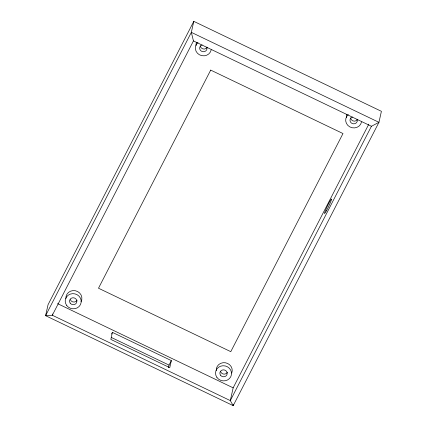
<?xml version="1.0" encoding="UTF-8"?>
<svg xmlns="http://www.w3.org/2000/svg" width="427" height="427" viewBox="0 0 427 427"><rect width="100%" height="100%" fill="white"/><g stroke="black" fill="none" stroke-linecap="round" stroke-linejoin="round"><path stroke-width="0.64" d="M52.606 313.973L52.324 315.249L45.593 315.681L48.054 304.675L193.799 21.35L381.407 111.319L378.946 122.325L233.201 405.65L45.593 315.681L191.339 32.356L193.799 21.35M112.408 332.371L110.833 339.412L169.77 367.642L171.344 360.601L112.408 332.371L111.543 334.058M168.457 367.658L169.028 365.096L171.344 360.601M368.8 124.177L233.163 387.839L230.308 400.606L233.201 405.65L233.489 404.353M193.442 40.917L52.324 315.249L230.308 400.606L371.431 126.275L378.946 122.325L191.339 32.356L193.442 40.917L371.431 126.275M57.581 303.64L233.163 387.839M111.298 337.442L169.028 365.096M357.132 119.288A3.678 3.464 12.6 0 1 354.885 123.659A3.678 3.464 12.6 0 1 350.204 121.417A3.678 3.464 12.6 0 1 352.456 117.046M357.564 119.298A3.678 3.464 12.6 0 1 350.599 117.884M227.436 372.264A3.678 3.464 12.6 0 1 220.663 371.746M77.111 300.176A3.678 3.464 12.6 0 1 70.338 299.653M207.239 47.205A3.678 3.464 12.6 0 1 200.274 45.79M206.807 47.194A3.678 3.464 12.6 0 1 204.554 51.566A3.678 3.464 12.6 0 1 199.879 49.324A3.678 3.464 12.6 0 1 202.131 44.952M65.913 298.526A8.028 7.558 12.6 0 1 75.382 290.739A8.028 7.558 12.6 0 1 81.114 301.611M216.243 370.615A8.028 7.558 12.6 0 1 225.365 362.763A8.028 7.558 12.6 0 1 231.717 373.102M346.372 117.644A8.028 7.558 12.6 0 1 346.868 114.409M196.046 45.556A8.028 7.558 12.6 0 1 196.543 42.316M361.536 121.946A8.028 7.558 12.6 0 1 349.734 126.856A8.028 7.558 12.6 0 1 348.331 114.575M211.21 49.858A8.028 7.558 12.6 0 1 199.409 54.768A8.028 7.558 12.6 0 1 198.005 42.481M210.703 70.103L98.498 288.22L230.783 351.661L342.988 133.544L210.703 70.103M220.508 375.205A3.678 3.464 12.6 0 0 226.844 374.906A3.678 3.464 12.6 0 0 223.262 369.851A3.678 3.464 12.6 0 0 220.508 375.205M70.177 303.117A3.678 3.464 12.6 0 0 76.518 302.818A3.678 3.464 12.6 0 0 72.937 297.758A3.678 3.464 12.6 0 0 70.177 303.117M326.57 210.564A8.028 0.646 -64.4 0 0 331.544 199.067A8.028 0.646 -64.4 0 0 326.004 209.171A8.028 0.646 -64.4 0 0 326.57 210.564M216.921 377.431A8.028 7.558 12.6 0 0 230.751 376.779A8.028 7.558 12.6 0 0 222.937 365.747A8.028 7.558 12.6 0 0 216.921 377.431M66.596 305.342A8.028 7.558 12.6 0 0 80.425 304.691A8.028 7.558 12.6 0 0 72.606 293.659A8.028 7.558 12.6 0 0 66.596 305.342"/></g></svg>
